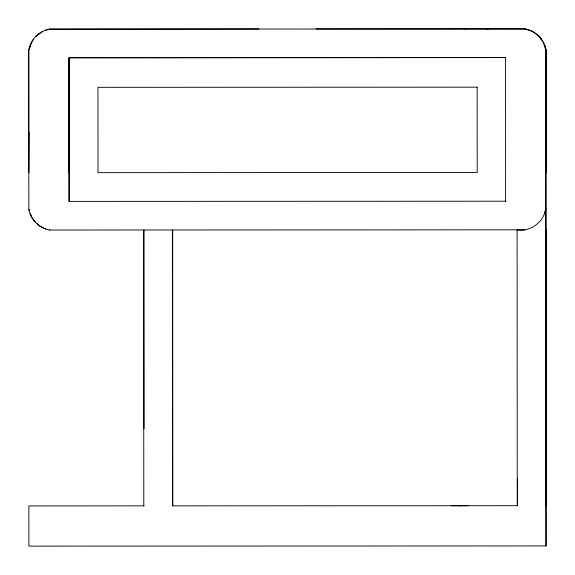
<?xml version="1.0" encoding="UTF-8"?>
<svg xmlns="http://www.w3.org/2000/svg" width="575" height="575" viewBox="0 0 575 575"><rect width="100%" height="100%" fill="white"/><g stroke="black" fill="none" stroke-linecap="round" stroke-linejoin="round"><path stroke-width="0.86" d="M29.037 132.372L28.75 172.68L28.757 49.953L28.829 209.221C30.54 219.736 39.402 228.577 49.989 230.029M144.088 505.871L28.865 505.914L28.879 546.135L546.185 545.934L545.991 49.738C544.324 39.323 535.476 30.59 525.133 28.937L315.963 28.923M28.757 49.953C30.561 39.416 39.308 30.633 49.874 29.145M544.769 212.815L545.718 209.005C543.727 222.216 530.33 231.998 517.105 229.928L517.248 505.713M545.38 211.291L545.962 209.005M30.029 46.158L29.267 49.198L31.28 43.269M33.645 39.215L31.589 42.55M35.873 36.225L38.848 33.673M42.5 31.625L36.196 36.239M49.91 29.145L45.799 30.087M461.38 505.713L459.137 505.713M465.319 28.879L465.707 28.879M486.759 28.865L488.297 28.865M258.772 28.951L49.601 29.138L525.169 28.937M541.154 38.992L538.559 36.009L543.21 42.32L545.689 49.738L546.106 172.464L545.955 49.738L545.043 45.935M538.868 36.009L541.42 38.992M545.689 49.738L545.869 545.934M68.971 172.665L69.187 57.752L505.871 57.572M465.333 57.601L465.721 57.601M487.923 57.593L488.312 57.593M505.935 201.207L68.942 201.394L68.878 57.752L505.576 57.572L505.598 201.207M28.829 209.221L29.548 210.745M31.302 216.638L35.233 221.756M38.892 225.501L45.842 229.08M49.644 230.029L524.91 229.827M143.657 230.086L143.793 505.871M143.973 230.086L144.037 428.612M172.385 230.072L172.522 505.856L517.543 505.713L517.514 478.759M172.68 230.072L172.816 505.856M451.188 505.713L468.251 505.705M524.831 28.937L532.285 31.402L538.602 36.009M36.85 223.459L39.237 225.501M30.425 213.749L31.338 215.92M69.223 57.752L69.28 201.394M477.164 87.17L97.958 87.328L98.002 172.651L477.2 172.493L477.157 87.17M546.135 229.921L545.97 505.698L546.135 229.921"/></g></svg>
